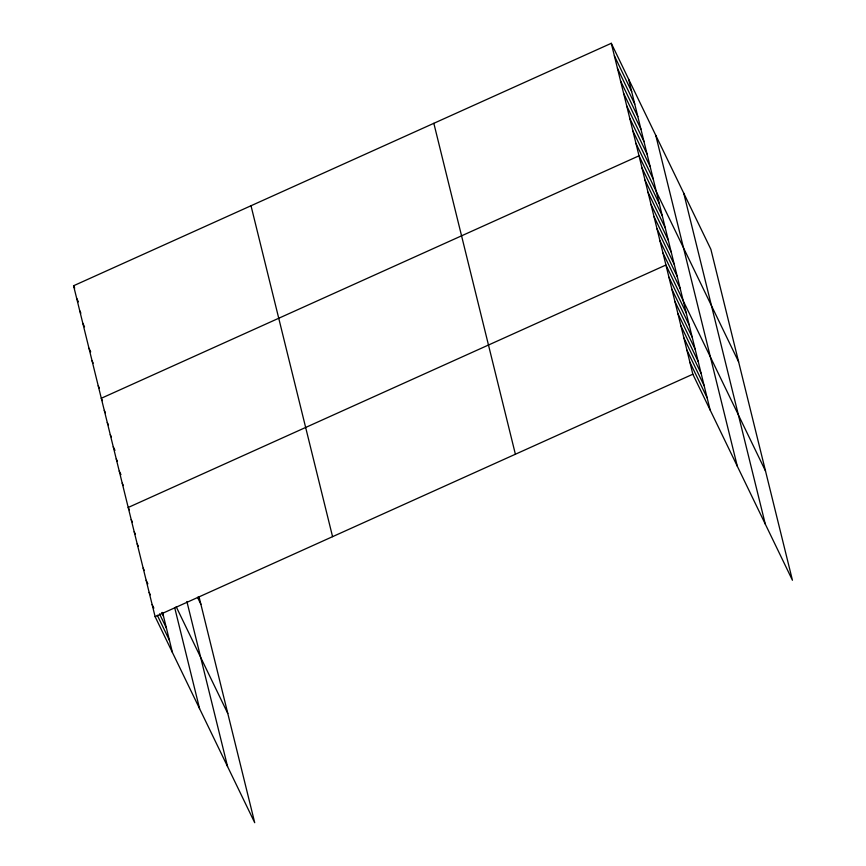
<?xml version="1.0" encoding="UTF-8"?>
<svg xmlns="http://www.w3.org/2000/svg" width="866" height="866" viewBox="0 0 866 866"><rect width="100%" height="100%" fill="white"/><g stroke="black" fill="none" stroke-linecap="round" stroke-linejoin="round"><path stroke-width="1.3" d="M199.039 596.793L254.712 822.7L155.122 616.679L73.567 285.758L611.288 43.3L710.878 249.321L792.433 580.242L692.843 374.22L611.288 43.3M155.122 616.679L692.843 374.22M614.362 55.803L631.671 91.601M617.447 68.306L634.756 104.104M620.521 80.809L637.831 116.607M623.607 93.301L640.916 129.11M626.692 105.804L644.001 141.613M629.766 118.306L647.075 154.105M632.851 130.809L650.16 166.608M635.936 143.312L653.235 179.11M738.611 361.836L639.011 155.815L101.29 398.273L102.448 400.655M641.998 167.95L659.307 203.748M644.997 180.074L662.306 215.883M647.985 192.209L665.294 228.018M650.972 204.344L668.281 240.153M653.96 216.478L671.269 252.277M656.958 228.613L674.257 264.411M659.946 240.748L677.255 276.546M662.934 252.883L680.243 288.681M765.522 471.039L665.922 265.018L128.2 507.476L129.359 509.858M668.92 277.152L686.218 312.951M671.908 289.276L689.217 325.086M674.895 301.411L692.205 337.22M677.883 313.546L695.192 349.355M680.882 325.681L698.18 361.479M683.869 337.816L701.179 373.614M686.857 349.951L704.166 385.749M689.845 362.085L707.154 397.884M73.567 285.758L74.714 288.14M76.641 298.261L78.373 301.833M79.726 310.764L80.884 313.146M82.811 323.256L84.532 326.839M88.971 348.262L90.703 351.845M92.045 360.765L93.203 363.146M98.215 385.771L99.363 388.152M197.491 597.269L200.89 604.295M104.288 410.397L105.436 412.79M107.276 422.532L108.423 424.925M110.263 434.667L111.422 437.059M113.251 446.802L114.983 450.385M116.25 458.937L117.397 461.318M119.237 471.072L120.969 474.655M122.225 483.206L123.383 485.588M176.166 606.676L227.801 713.497M131.199 519.6L132.346 521.992M134.187 531.735L135.345 534.127M137.174 543.87L138.333 546.262M143.161 568.139L144.308 570.521M146.148 580.274L147.88 583.857M161.726 612.489L163.458 616.072M149.136 592.409L150.294 594.79M159.528 613.886L166.445 628.207M152.124 604.544L153.856 608.116M157.32 615.282L169.433 640.342M683.729 193.15L765.284 524.071M655.746 135.28L737.302 466.189M628.586 79.098L710.142 410.019M433.834 123.308L515.389 454.228M251.01 205.751L332.566 536.66M186.894 601.513L227.563 766.529M174.759 607.943L199.581 708.648M162.559 612.435L172.431 652.477"/></g></svg>
